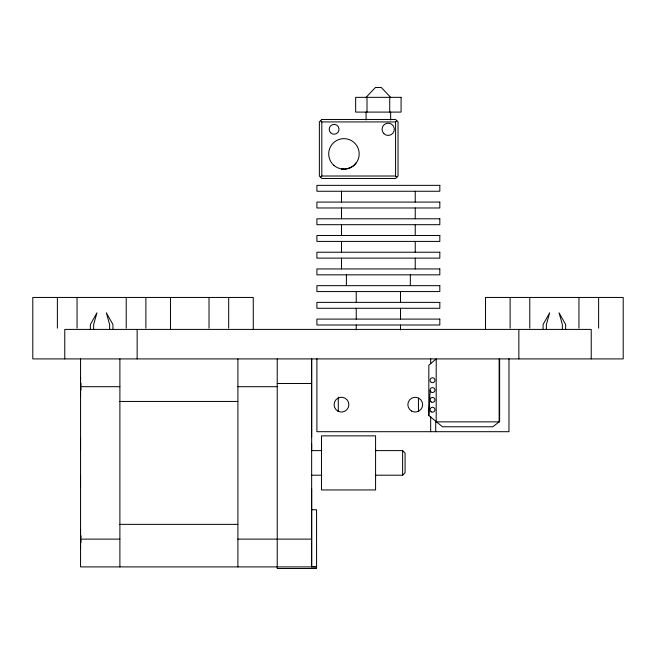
<?xml version="1.0" encoding="UTF-8"?>
<svg xmlns="http://www.w3.org/2000/svg" width="656" height="656" viewBox="0 0 656 656"><rect width="100%" height="100%" fill="white"/><g stroke="black" fill="none" stroke-linecap="round" stroke-linejoin="round"><path stroke-width="0.98" d="M80.557 358.914L80.557 566.899L316.569 566.899L311.649 566.784L311.649 488.802M93.66 329.41L93.66 324.49L96.957 312.789L90.372 324.49L90.339 329.41M119.892 566.899L119.892 358.914M237.898 566.899L237.898 358.914M277.234 566.899L277.234 358.914M311.649 566.899L311.649 358.914L311.649 436.888M546.382 329.41L546.382 324.49L549.679 312.789L543.094 324.49L543.07 329.41M499.134 358.914L499.134 421.849L492.845 426.769L442.497 426.769L428.827 415.551L430.139 390.697M80.959 383.309L80.959 385.662M80.959 535.739L80.959 538.084M356.241 162.696C353.158 167.419 347.213 169.535 341.743 169.092M366.073 97.342L375.412 87.51L381.316 87.51L390.656 97.342M320.587 177.243L321.817 176.013L321.817 121.926L320.587 120.696M321.817 121.926L395.576 121.926L396.806 120.696M376.019 475.198L402.612 475.198L405.072 472.738L405.072 453.075L402.612 450.615L376.019 450.615M348.861 168.313L350.771 167.37M321.817 176.013L395.576 176.013L396.806 177.243M277.234 383.498L311.649 383.498M80.557 386.696L119.892 386.696M237.898 386.696L277.234 386.696M80.959 387.729L80.959 390.074M119.892 401.447L237.898 401.447M499.134 421.849L436.199 421.849L436.199 358.914L428.827 365.203L428.827 415.551M311.584 450.615L321.809 450.615M311.584 475.198L321.809 475.198M311.649 509.745L316.569 509.745L316.569 568.49L277.234 568.49L277.234 566.686M119.892 524.365L237.898 524.365M80.557 539.117L119.892 539.117M237.898 539.117L311.649 539.117M80.959 540.15L80.959 542.496M341.489 168.879L343.646 169.092M598.616 297.447L598.616 328.148M591.236 358.914L591.236 329.41L64.764 329.41L64.764 358.914M578.945 297.447L578.945 328.148M565.661 329.41L565.661 324.49L559.043 312.789L562.356 324.49L562.356 329.41M529.777 297.447L529.777 328.148M518.855 329.41L518.855 358.914M510.114 297.447L510.114 328.148M508.974 358.676L508.974 431.697L316.905 431.697L316.905 358.676M499.626 358.824L499.626 421.857M485.522 329.41L485.522 297.447L623.2 297.447L623.2 358.914L32.8 358.914L32.8 297.447L253.265 297.447L253.265 329.41M435.707 421.857L435.707 431.697M430.672 358.676L430.672 363.752M430.672 416.486L430.672 431.697M418.438 398.225L418.438 411.41M415.24 191.257L415.24 202.073M415.24 207.977L415.24 218.792M415.24 224.688L415.24 235.504M415.24 241.408L415.24 252.224M415.24 258.128L415.24 268.944M410.328 274.839L410.328 285.663M402.612 450.615L402.612 475.198M400.488 291.559L400.488 302.375M400.488 308.279L400.488 319.095M400.488 324.999L400.488 329.911M395.576 121.926L395.576 176.013M390.656 112.094L390.656 119.958M389.721 97.342L389.721 112.094M375.576 449.385L375.576 451.246M375.576 474.567L375.576 476.428M367.007 97.342L367.007 112.094M366.073 112.094L366.073 119.958M356.241 291.559L356.241 302.375M356.241 308.279L356.241 319.095M356.241 324.999L356.241 329.911M346.409 274.839L346.409 285.663M341.489 191.257L341.489 202.073M341.489 207.977L341.489 218.792M341.489 224.688L341.489 235.504M341.489 241.408L341.489 252.224M341.489 258.128L341.489 268.944M338.291 397.216L338.291 411.41M321.481 449.385L321.481 451.246M321.481 474.567L321.481 476.428M311.649 443.727L311.649 450.779M228.682 297.447L228.682 328.148M209.018 297.447L209.018 328.148M170.478 297.447L170.478 329.41M145.886 297.447L145.886 328.148M137.145 329.41L137.145 358.914M126.223 297.447L126.223 328.148M112.93 329.41L112.93 324.49L106.321 312.789L109.626 324.49L109.626 329.41M80.557 376.856L80.557 396.527M80.557 438.323L80.557 450.615M80.557 475.198L80.557 487.49M80.557 529.285L80.557 548.949M77.055 297.447L77.055 328.148M57.384 297.447L57.384 328.148M321.481 443.784L321.481 489.95L375.576 489.95L375.576 435.863L321.481 435.863L321.481 443.784M321.817 119.466L319.365 121.926L319.365 176.013L321.817 178.473L395.576 178.473L398.036 176.013L398.036 121.926L395.576 119.466L321.817 119.466M401.078 97.342L355.659 97.342L355.659 112.094L401.078 112.094L401.078 97.342M439.823 185.353L316.905 185.353L316.905 191.257L439.823 191.257L439.823 185.353M439.823 202.073L316.905 202.073L316.905 207.977L439.823 207.977L439.823 202.073M439.823 218.792L316.905 218.792L316.905 224.688L439.823 224.688L439.823 218.792M439.823 235.504L316.905 235.504L316.905 241.408L439.823 241.408L439.823 235.504M439.823 252.224L316.905 252.224L316.905 258.128L439.823 258.128L439.823 252.224M439.823 268.944L316.905 268.944L316.905 274.839L439.823 274.839L439.823 268.944M439.823 285.663L316.905 285.663L316.905 291.559L439.823 291.559L439.823 285.663M439.823 302.375L316.905 302.375L316.905 308.279L439.823 308.279L439.823 302.375M439.823 319.095L316.905 319.095L316.905 324.999L439.823 324.999L439.823 319.095M411.558 411.041A7.372 7.372 0 0 0 422.62 404.654A7.372 7.372 0 0 0 411.558 398.266A7.372 7.372 0 0 0 411.558 411.041M337.799 411.041A7.372 7.372 0 0 0 348.861 404.654A7.372 7.372 0 0 0 337.799 398.266A7.372 7.372 0 0 0 337.799 411.041M383.85 133.644A6.15 6.15 0 0 0 394.133 130.888A6.15 6.15 0 0 0 386.605 123.361A6.15 6.15 0 0 0 383.85 133.644M330.632 132.774A4.92 4.92 0 0 0 338.865 130.577A4.92 4.92 0 0 0 332.838 124.55A4.92 4.92 0 0 0 330.632 132.774M333.937 165.386A15.244 15.244 0 0 0 358.906 156.809A15.244 15.244 0 0 0 338.996 139.474A15.244 15.244 0 0 0 333.937 165.386M430.771 391.796A2.46 2.46 0 0 0 434.887 390.697A2.46 2.46 0 0 0 431.878 387.688A2.46 2.46 0 0 0 430.771 391.796M431.287 382.358A2.46 2.46 0 0 0 434.969 380.226A2.46 2.46 0 0 0 431.287 378.094A2.46 2.46 0 0 0 431.287 382.358M431.189 401.964A2.46 2.46 0 0 0 434.969 400.004A2.46 2.46 0 0 0 431.377 397.708A2.46 2.46 0 0 0 431.189 401.964M431.287 411.853A2.46 2.46 0 0 0 434.969 409.729A2.46 2.46 0 0 0 431.287 407.597A2.46 2.46 0 0 0 431.287 411.853"/></g></svg>
